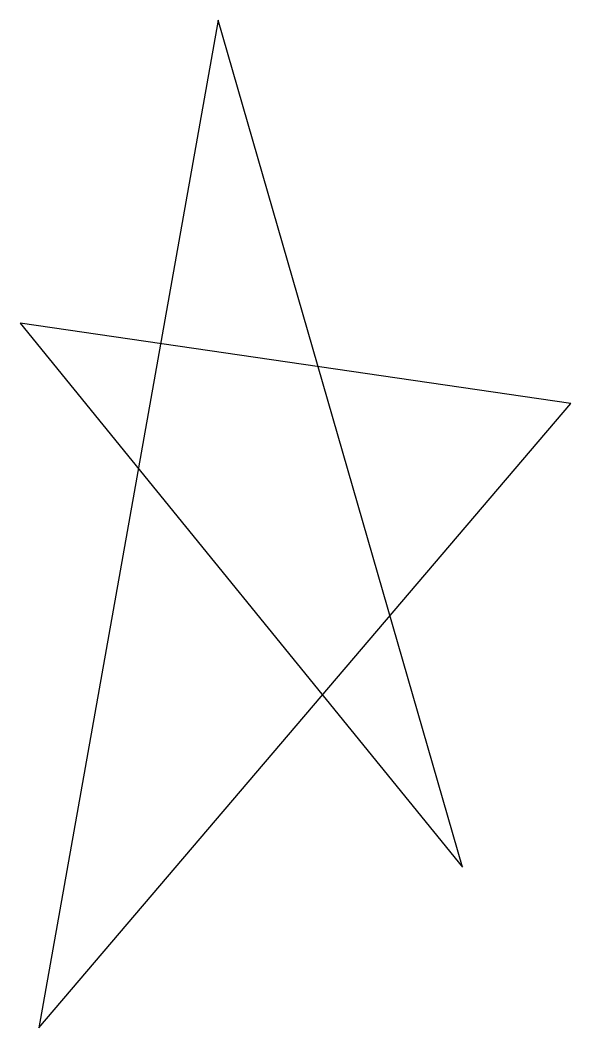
# Model space of a CAD drawing. Extents: x 813636 to 813837, y 817575 to 817942.
import ezdxf

# ---------------------------------------------------------------- set-up
doc = ezdxf.new("R2010")
doc.units = 0
doc.header["$MEASUREMENT"] = 0
doc.layers.get('0').update_dxf_attribs({"linetype": 'CONTINUOUS'})

msp = doc.modelspace()

# ---------------------------------------------------------------- linework, layer by layer
msp.add_lwpolyline([(813708.2, 817942.19), (813642.81, 817575), (813836.72, 817802.52), (813636.04, 817831.8), (813797.26, 817633.57), (813708.2, 817942.19)])

doc.saveas('drawing.dxf')
